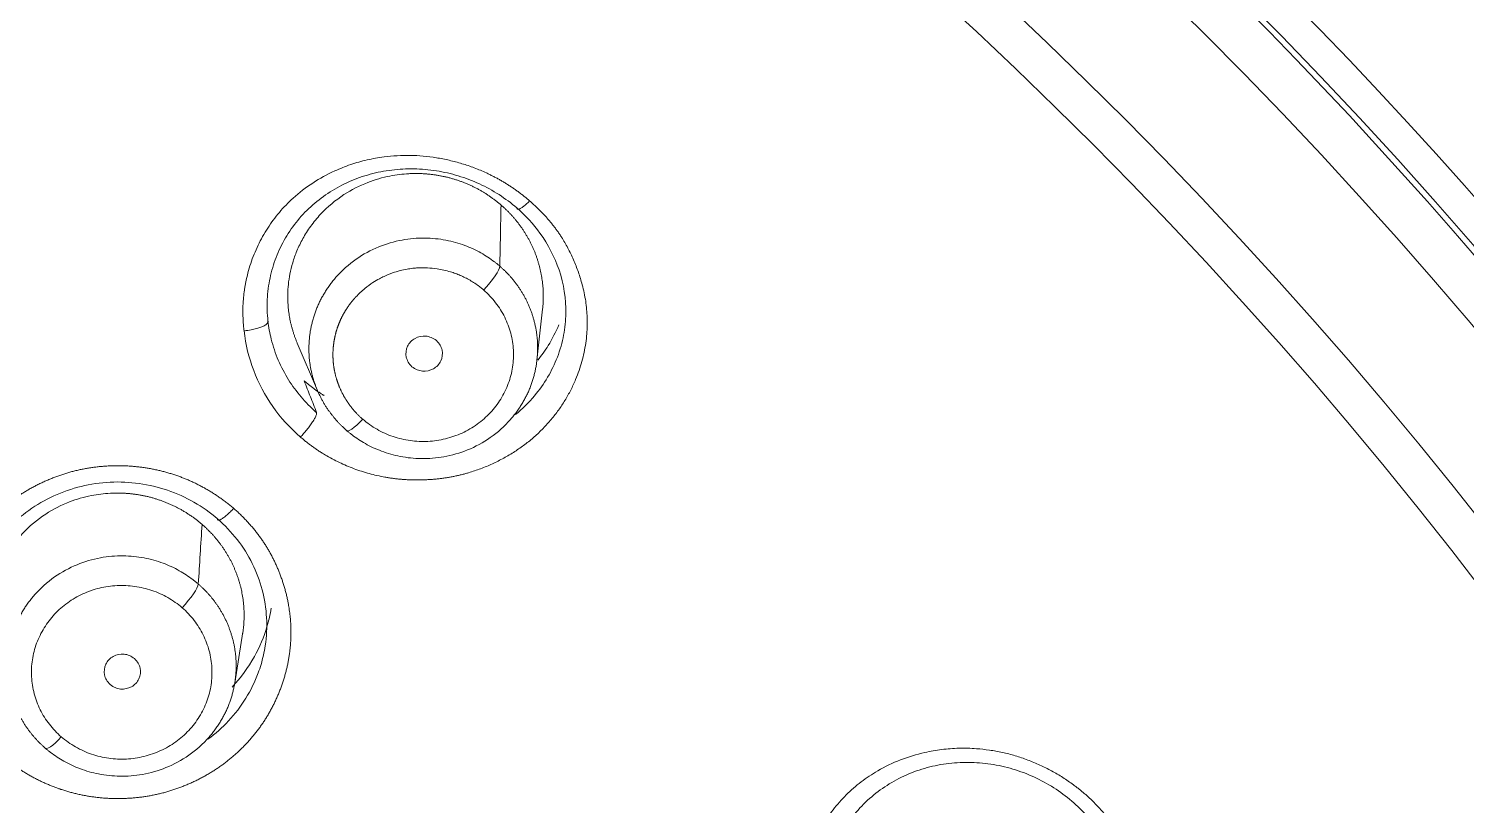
# Model space of a CAD drawing. Extents: x 6534 to 7663, y 0 to 827.
# Drawn here: x 7131.64 to 7149.49, y 563.33 to 572.96 of the extents above; entities that cross this region are included whole.
import ezdxf

# ---------------------------------------------------------------- set-up
doc = ezdxf.new("R2010")
doc.units = 0
doc.header["$LTSCALE"] = 30
doc.header["$MEASUREMENT"] = 0
doc.layers.add('1', color=7, linetype='CONTINUOUS')

msp = doc.modelspace()

# ---------------------------------------------------------------- linework, layer by layer
at = {"layer": '1', "color": 7, "linetype": 'Continuous', "lineweight": 13}
for p, q in [((7137.699, 570.738), (7137.699, 570.738)), ((7131.844, 564.036), (7131.844, 564.036))]:
    msp.add_line(p, q, dxfattribs=at)
at = {"layer": '1', "color": 7, "linetype": 'Continuous', "lineweight": 18}
for p, q in [((7137.949, 568.848), (7138.019, 569.482)), ((7134.973, 569.06), (7135.224, 568.471)), ((7134.197, 564.842), (7134.299, 565.479))]:
    msp.add_line(p, q, dxfattribs=at)
for centre, major_axis, ratio, start_param, end_param in [((7103.394, 533.921), (62.577, 0), 0.961466, 0, 3.141593), ((7103.394, 533.307), (-60.5, 0), 0.961466, 2.420581, 4.712389), ((7103.394, 533.445), (60, 0), 0.961466, 4.72417, 7.853982), ((7103.394, 533.445), (-59.925, 0), 0.961466, 1.570796, 4.712389), ((7137.287, 569.801), (0.197, 0.227), 0.184191, 4.503796, 6.065679), ((7135.786, 568.199), (-0.197, -0.227), 0.184241, 6.187005, 7.644269), ((7133.544, 565.859), (0.196, 0.227), 0.184045, 4.503465, 6.046134), ((7132.044, 564.257), (-0.196, -0.227), 0.184095, 6.171443, 7.644333)]:
    msp.add_ellipse(centre, major_axis=major_axis, ratio=ratio, start_param=start_param, end_param=end_param, dxfattribs=at)
at = {"layer": '1', "color": 7, "linetype": 'Continuous', "lineweight": 13}
for centre, major_axis, start_param, end_param in [((7103.394, 533.601), (61.963, 0), 0.423959, 1.570796), ((7103.394, 533.307), (-59.425, 0), 1.570796, 4.70194), ((7103.394, 533.307), (-57.948, 0), 1.579187, 4.712389), ((7103.394, 533.352), (57.403, 0), 4.721079, 7.853982)]:
    msp.add_ellipse(centre, major_axis=major_axis, ratio=0.961466, start_param=start_param, end_param=end_param, dxfattribs=at)
at = {"layer": '1', "color": 7, "linetype": 'Continuous', "lineweight": 18}
for points, knots in [([(7162.466, 559.736), (7161.796, 561.514), (7160.382, 564.782), (7157.985, 569.178), (7155.644, 572.778), (7153.422, 575.751), (7150.779, 578.903), (7147.145, 582.654), (7141.876, 587.1), (7135.646, 591.181), (7128.661, 594.628), (7121.183, 597.282), (7112.632, 599.126), (7106.586, 599.565), (7103.394, 599.567)], [0, 0, 0, 0, 0.07653, 0.143833, 0.201258, 0.248805, 0.292455, 0.365644, 0.456731, 0.565701, 0.659195, 0.762747, 0.87635, 1, 1, 1, 1]), ([(7166.294, 539.074), (7166.294, 540.248), (7166.258, 541.41), (7166.12, 543.707), (7166.018, 544.842), (7165.75, 547.082), (7165.585, 548.187), (7165.197, 550.363), (7164.975, 551.435), (7164.475, 553.544), (7164.199, 554.581), (7163.597, 556.617), (7163.271, 557.616), (7162.575, 559.575), (7161.835, 561.496), (7160.604, 564.256), (7159.265, 566.892), (7157.831, 569.404), (7156.313, 571.788), (7154.724, 574.047), (7153.075, 576.18), (7151.377, 578.188), (7150.219, 579.446), (7149.343, 580.359), (7148.903, 580.808), (7148.387, 581.319), (7148.129, 581.571), (7147.999, 581.696), (7147.935, 581.759), (7147.902, 581.79), (7147.886, 581.805), (7147.878, 581.813), (7147.874, 581.817), (7147.872, 581.819), (7147.871, 581.82), (7147.871, 581.82), (7147.87, 581.821), (7147.87, 581.821), (7146.369, 583.264), (7144.797, 584.628), (7141.532, 587.19), (7139.839, 588.386), (7136.351, 590.604), (7134.557, 591.624), (7130.886, 593.484), (7129.01, 594.323), (7125.197, 595.814), (7123.26, 596.467), (7119.345, 597.585), (7117.367, 598.05), (7113.39, 598.792), (7111.39, 599.069), (7107.389, 599.438), (7105.388, 599.529), (7103.394, 599.529)], [0, 0, 0, 0, 0.03125, 0.03125, 0.0625, 0.0625, 0.09375, 0.09375, 0.125, 0.125, 0.15625, 0.15625, 0.1875, 0.1875, 0.21875, 0.25, 0.28125, 0.3125, 0.34375, 0.375, 0.40625, 0.4375, 0.46875, 0.46875, 0.484375, 0.492187, 0.496094, 0.498047, 0.499023, 0.499512, 0.499756, 0.499878, 0.499939, 0.499969, 0.499985, 0.499992, 0.499992, 0.5, 0.5, 0.5625, 0.5625, 0.625, 0.625, 0.6875, 0.6875, 0.75, 0.75, 0.8125, 0.8125, 0.875, 0.875, 0.9375, 0.9375, 1, 1, 1, 1]), ([(7134.313, 569.213), (7134.312, 569.221), (7134.31, 569.237), (7134.308, 569.26), (7134.305, 569.284), (7134.304, 569.308), (7134.302, 569.331), (7134.301, 569.355), (7134.3, 569.378), (7134.299, 569.401), (7134.298, 569.425), (7134.298, 569.448), (7134.298, 569.471), (7134.299, 569.495), (7134.299, 569.518), (7134.3, 569.541), (7134.301, 569.564), (7134.303, 569.587), (7134.305, 569.61), (7134.307, 569.633), (7134.309, 569.656), (7134.312, 569.679), (7134.315, 569.702), (7134.318, 569.724), (7134.321, 569.747), (7134.325, 569.77), (7134.329, 569.793), (7134.34, 569.847), (7134.36, 569.933), (7134.394, 570.049), (7134.436, 570.163), (7134.486, 570.275), (7134.542, 570.384), (7134.605, 570.489), (7134.675, 570.589), (7134.75, 570.684), (7134.833, 570.775), (7134.965, 570.903), (7135.162, 571.055), (7135.406, 571.188), (7135.635, 571.279), (7135.839, 571.337), (7136.033, 571.371), (7136.212, 571.388), (7136.375, 571.392), (7136.538, 571.383), (7136.7, 571.363), (7136.861, 571.331), (7137.018, 571.289), (7137.172, 571.237), (7137.286, 571.189), (7137.362, 571.153), (7137.403, 571.132), (7137.444, 571.111), (7137.484, 571.089), (7137.524, 571.066), (7137.563, 571.043), (7137.601, 571.018), (7137.64, 570.993), (7137.677, 570.967), (7137.714, 570.941), (7137.751, 570.913), (7137.787, 570.885), (7137.823, 570.856), (7137.846, 570.836), (7137.858, 570.826)], [0, 0, 0, 0, 0.004808, 0.009602, 0.014384, 0.019154, 0.023912, 0.02866, 0.033398, 0.038126, 0.042845, 0.047557, 0.05226, 0.056957, 0.061648, 0.066333, 0.071014, 0.07569, 0.080363, 0.085032, 0.0897, 0.094366, 0.099031, 0.103696, 0.108362, 0.113029, 0.117698, 0.122369, 0.146918, 0.171464, 0.196094, 0.220898, 0.245964, 0.270767, 0.295482, 0.320205, 0.345031, 0.370057, 0.431928, 0.494712, 0.536844, 0.578841, 0.621121, 0.653054, 0.684794, 0.716518, 0.748402, 0.780162, 0.811677, 0.843107, 0.874609, 0.883533, 0.892446, 0.901353, 0.910257, 0.919161, 0.928071, 0.93699, 0.945922, 0.954871, 0.96384, 0.972834, 0.981856, 0.99091, 1, 1, 1, 1]), ([(7134.61, 569.334), (7134.6, 569.424), (7134.597, 569.514), (7134.605, 569.692), (7134.617, 569.781), (7134.654, 569.956), (7134.679, 570.042), (7134.743, 570.208), (7134.782, 570.288), (7134.872, 570.442), (7134.923, 570.515), (7135.037, 570.653), (7135.099, 570.717), (7135.234, 570.835), (7135.306, 570.889), (7135.457, 570.986), (7135.537, 571.028), (7135.703, 571.101), (7135.789, 571.132), (7135.965, 571.18), (7136.055, 571.197), (7136.238, 571.22), (7136.33, 571.225), (7136.515, 571.221), (7136.608, 571.213), (7136.792, 571.184), (7136.883, 571.163), (7137.062, 571.109), (7137.15, 571.076), (7137.319, 570.998), (7137.4, 570.953), (7137.556, 570.853), (7137.63, 570.798), (7137.699, 570.738)], [0, 0, 0, 0, 0.0625, 0.0625, 0.125, 0.125, 0.1875, 0.1875, 0.25, 0.25, 0.3125, 0.3125, 0.375, 0.375, 0.4375, 0.4375, 0.5, 0.5, 0.5625, 0.5625, 0.625, 0.625, 0.6875, 0.6875, 0.75, 0.75, 0.8125, 0.8125, 0.875, 0.875, 0.9375, 0.9375, 1, 1, 1, 1]), ([(7134.974, 569.059), (7134.974, 569.06), (7134.968, 569.073), (7134.958, 569.098), (7134.944, 569.135), (7134.931, 569.172), (7134.919, 569.209), (7134.908, 569.247), (7134.898, 569.285), (7134.889, 569.323), (7134.881, 569.362), (7134.874, 569.401), (7134.868, 569.44), (7134.864, 569.479), (7134.86, 569.519), (7134.856, 569.582), (7134.854, 569.671), (7134.861, 569.791), (7134.881, 569.922), (7134.915, 570.062), (7134.968, 570.21), (7135.041, 570.362), (7135.139, 570.516), (7135.299, 570.71), (7135.532, 570.905), (7135.831, 571.058), (7136.107, 571.138), (7136.288, 571.16), (7136.382, 571.164), (7136.404, 571.165), (7136.426, 571.165), (7136.449, 571.165), (7136.471, 571.165), (7136.493, 571.165), (7136.515, 571.164), (7136.537, 571.163), (7136.559, 571.161), (7136.58, 571.16), (7136.602, 571.158), (7136.624, 571.156), (7136.646, 571.153), (7136.667, 571.15), (7136.689, 571.147), (7136.71, 571.144), (7136.732, 571.14), (7136.753, 571.136), (7136.774, 571.132), (7136.796, 571.127), (7136.817, 571.123), (7136.838, 571.118), (7136.859, 571.112), (7136.879, 571.107), (7136.9, 571.101), (7136.921, 571.095), (7136.941, 571.088), (7136.962, 571.082), (7136.982, 571.075), (7137.002, 571.068), (7137.022, 571.06), (7137.042, 571.053), (7137.061, 571.045), (7137.081, 571.037), (7137.101, 571.028), (7137.12, 571.02), (7137.139, 571.011), (7137.158, 571.002), (7137.177, 570.992), (7137.196, 570.983), (7137.214, 570.973), (7137.233, 570.963), (7137.251, 570.953), (7137.269, 570.942), (7137.287, 570.932), (7137.305, 570.921), (7137.322, 570.91), (7137.34, 570.898), (7137.357, 570.887), (7137.374, 570.875), (7137.391, 570.863), (7137.407, 570.851), (7137.424, 570.839), (7137.44, 570.826), (7137.456, 570.814), (7137.472, 570.801), (7137.488, 570.788), (7137.498, 570.779), (7137.503, 570.774)], [0, 0, 0, 0, 0.00085, 0.010311, 0.019792, 0.029294, 0.038815, 0.048356, 0.057918, 0.067499, 0.077101, 0.086722, 0.096364, 0.106025, 0.115707, 0.125408, 0.151784, 0.181052, 0.213211, 0.248257, 0.286189, 0.327002, 0.370692, 0.417255, 0.507267, 0.585831, 0.652953, 0.708638, 0.713826, 0.719009, 0.724186, 0.729357, 0.734522, 0.739681, 0.744834, 0.749982, 0.755124, 0.760259, 0.765389, 0.770513, 0.775632, 0.780744, 0.785851, 0.790952, 0.796047, 0.801136, 0.806219, 0.811297, 0.816369, 0.821435, 0.826495, 0.83155, 0.836598, 0.841641, 0.846679, 0.85171, 0.856736, 0.861756, 0.86677, 0.871778, 0.876781, 0.881778, 0.886769, 0.891755, 0.896735, 0.901709, 0.906677, 0.91164, 0.916597, 0.921548, 0.926494, 0.931434, 0.936368, 0.941297, 0.94622, 0.951137, 0.956049, 0.960955, 0.965855, 0.97075, 0.975639, 0.980522, 0.9854, 0.990272, 0.995139, 1, 1, 1, 1]), ([(7137.503, 570.774), (7137.513, 570.766), (7137.532, 570.749), (7137.56, 570.723), (7137.587, 570.696), (7137.614, 570.669), (7137.64, 570.641), (7137.666, 570.612), (7137.69, 570.582), (7137.714, 570.552), (7137.737, 570.521), (7137.76, 570.49), (7137.782, 570.458), (7137.802, 570.425), (7137.822, 570.392), (7137.842, 570.359), (7137.86, 570.324), (7137.878, 570.29), (7137.894, 570.254), (7137.91, 570.219), (7137.925, 570.182), (7137.939, 570.146), (7137.952, 570.109), (7137.963, 570.072), (7137.974, 570.034), (7137.984, 569.996), (7137.993, 569.957), (7138.001, 569.919), (7138.008, 569.88), (7138.014, 569.84), (7138.019, 569.801), (7138.023, 569.761), (7138.027, 569.703), (7138.028, 569.623), (7138.025, 569.543), (7138.02, 569.495), (7138.019, 569.482)], [0, 0, 0, 0, 0.026018, 0.052092, 0.078223, 0.10441, 0.130653, 0.156953, 0.18331, 0.209723, 0.236193, 0.26272, 0.289304, 0.315945, 0.342644, 0.369399, 0.396212, 0.423083, 0.450011, 0.476996, 0.50404, 0.531141, 0.5583, 0.585517, 0.612792, 0.640125, 0.667517, 0.694967, 0.722475, 0.750043, 0.777668, 0.805353, 0.833096, 0.899879, 0.973136, 1, 1, 1, 1]), ([(7137.699, 570.738), (7137.808, 570.644), (7138.025, 570.407), (7138.256, 569.96), (7138.325, 569.52), (7138.297, 569.249), (7138.28, 569.161)], [0, 0, 0, 0, 0.23406, 0.525497, 0.843478, 1, 1, 1, 1]), ([(7137.488, 570.015), (7137.484, 570.019), (7137.475, 570.026), (7137.462, 570.037), (7137.449, 570.048), (7137.436, 570.058), (7137.374, 570.106), (7137.251, 570.187), (7137.049, 570.28), (7136.814, 570.346), (7136.551, 570.372), (7136.267, 570.348), (7135.975, 570.263), (7135.692, 570.109), (7135.513, 569.948), (7135.416, 569.833), (7135.381, 569.788), (7135.348, 569.741), (7135.318, 569.694), (7135.289, 569.645), (7135.263, 569.597), (7135.239, 569.547), (7135.218, 569.498), (7135.198, 569.448), (7135.181, 569.398), (7135.166, 569.347), (7135.153, 569.297), (7135.142, 569.247), (7135.133, 569.197), (7135.127, 569.147), (7135.122, 569.098), (7135.119, 569.049), (7135.117, 569), (7135.118, 568.952), (7135.12, 568.904), (7135.124, 568.857), (7135.13, 568.811), (7135.137, 568.765), (7135.146, 568.721), (7135.156, 568.677), (7135.167, 568.634), (7135.18, 568.591), (7135.194, 568.55), (7135.209, 568.509), (7135.225, 568.47), (7135.242, 568.431), (7135.261, 568.394), (7135.28, 568.357), (7135.3, 568.322), (7135.32, 568.287), (7135.342, 568.254), (7135.364, 568.222), (7135.387, 568.19), (7135.411, 568.16), (7135.435, 568.131), (7135.459, 568.102), (7135.484, 568.075), (7135.509, 568.049), (7135.535, 568.024), (7135.561, 568), (7135.578, 567.984), (7135.587, 567.976)], [0, 0, 0, 0, 0.003868, 0.007742, 0.011622, 0.015507, 0.019397, 0.06511, 0.115266, 0.16986, 0.228891, 0.292354, 0.360244, 0.432556, 0.509282, 0.522646, 0.535891, 0.549015, 0.562019, 0.574904, 0.587668, 0.600313, 0.612837, 0.625242, 0.637526, 0.649691, 0.661736, 0.673661, 0.685466, 0.697151, 0.708716, 0.720162, 0.731487, 0.742693, 0.753779, 0.764745, 0.775591, 0.786318, 0.796924, 0.807411, 0.817779, 0.828026, 0.838154, 0.848162, 0.858051, 0.867819, 0.877469, 0.886998, 0.896408, 0.905698, 0.914869, 0.92392, 0.932851, 0.941663, 0.950356, 0.958928, 0.967382, 0.975716, 0.98393, 0.992025, 1, 1, 1, 1]), ([(7135.587, 567.976), (7135.591, 567.973), (7135.6, 567.965), (7135.613, 567.954), (7135.626, 567.944), (7135.64, 567.933), (7135.701, 567.886), (7135.822, 567.806), (7136.023, 567.712), (7136.256, 567.646), (7136.519, 567.619), (7136.803, 567.642), (7137.097, 567.727), (7137.382, 567.881), (7137.562, 568.043), (7137.659, 568.158), (7137.694, 568.204), (7137.727, 568.251), (7137.758, 568.299), (7137.787, 568.347), (7137.813, 568.396), (7137.837, 568.445), (7137.858, 568.495), (7137.878, 568.545), (7137.895, 568.595), (7137.91, 568.646), (7137.923, 568.696), (7137.933, 568.746), (7137.942, 568.797), (7137.949, 568.846), (7137.954, 568.896), (7137.957, 568.945), (7137.958, 568.994), (7137.957, 569.042), (7137.955, 569.09), (7137.951, 569.137), (7137.945, 569.183), (7137.938, 569.228), (7137.929, 569.273), (7137.919, 569.317), (7137.907, 569.36), (7137.895, 569.402), (7137.881, 569.444), (7137.865, 569.484), (7137.849, 569.524), (7137.832, 569.562), (7137.814, 569.599), (7137.795, 569.636), (7137.775, 569.671), (7137.754, 569.706), (7137.732, 569.739), (7137.71, 569.771), (7137.687, 569.802), (7137.664, 569.833), (7137.64, 569.862), (7137.615, 569.89), (7137.591, 569.917), (7137.566, 569.943), (7137.54, 569.968), (7137.514, 569.992), (7137.497, 570.007), (7137.488, 570.015)], [0, 0, 0, 0, 0.003921, 0.007817, 0.011689, 0.015536, 0.019358, 0.064573, 0.114371, 0.16875, 0.227711, 0.291254, 0.359377, 0.43208, 0.50936, 0.522766, 0.53605, 0.549213, 0.562254, 0.575174, 0.587972, 0.600648, 0.613202, 0.625635, 0.637946, 0.650136, 0.662203, 0.674149, 0.685973, 0.697676, 0.709256, 0.720715, 0.732052, 0.743267, 0.75436, 0.765331, 0.776181, 0.786908, 0.797514, 0.807998, 0.81836, 0.8286, 0.838718, 0.848715, 0.858589, 0.868342, 0.877972, 0.887481, 0.896868, 0.906133, 0.915276, 0.924297, 0.933196, 0.941973, 0.950628, 0.959162, 0.967573, 0.975863, 0.98403, 0.992076, 1, 1, 1, 1]), ([(7134.738, 568.848), (7134.702, 568.932), (7134.648, 569.093), (7134.618, 569.259), (7134.61, 569.334)], [0, 0, 0, 0, 0.545449, 1, 1, 1, 1]), ([(7135.013, 567.895), (7134.881, 568.009), (7134.654, 568.26), (7134.412, 568.716), (7134.332, 569.042), (7134.313, 569.213)], [0, 0, 0, 0, 0.333339, 0.666678, 1, 1, 1, 1]), ([(7137.96, 568.849), (7138.007, 568.907), (7138.106, 569.047), (7138.184, 569.2), (7138.222, 569.289)], [0, 0, 0, 0, 0.431774, 1, 1, 1, 1]), ([(7135.059, 568.592), (7135.069, 568.583), (7135.091, 568.565), (7135.124, 568.538), (7135.157, 568.512), (7135.191, 568.487), (7135.226, 568.462), (7135.261, 568.438), (7135.288, 568.421), (7135.303, 568.412), (7135.306, 568.41)], [0, 0, 0, 0, 0.13693, 0.274182, 0.411757, 0.549654, 0.687874, 0.826416, 0.96528, 1, 1, 1, 1]), ([(7131.085, 564.78), (7131.082, 564.786), (7131.079, 564.792), (7131.024, 564.903), (7130.983, 565.013), (7130.923, 565.238), (7130.905, 565.354), (7130.893, 565.586), (7130.898, 565.703), (7130.933, 565.933), (7130.962, 566.046), (7131.043, 566.265), (7131.095, 566.371), (7131.219, 566.57), (7131.291, 566.664), (7131.453, 566.837), (7131.543, 566.916), (7131.737, 567.055), (7131.841, 567.115), (7132.059, 567.215), (7132.174, 567.254), (7132.408, 567.311), (7132.528, 567.329), (7132.77, 567.341), (7132.892, 567.335), (7133.131, 567.302), (7133.249, 567.274), (7133.477, 567.196), (7133.587, 567.146), (7133.795, 567.027), (7133.893, 566.958), (7133.983, 566.88)], [0, 0, 0, 0, 0.004161, 0.004161, 0.075293, 0.075293, 0.146424, 0.146424, 0.217555, 0.217555, 0.288687, 0.288687, 0.359818, 0.359818, 0.430949, 0.430949, 0.502081, 0.502081, 0.573212, 0.573212, 0.644343, 0.644343, 0.715475, 0.715475, 0.786606, 0.786606, 0.857737, 0.857737, 0.928869, 0.928869, 1, 1, 1, 1]), ([(7131.244, 565.183), (7131.24, 565.195), (7131.232, 565.218), (7131.22, 565.254), (7131.209, 565.292), (7131.199, 565.33), (7131.19, 565.368), (7131.183, 565.406), (7131.176, 565.445), (7131.17, 565.484), (7131.165, 565.523), (7131.161, 565.563), (7131.156, 565.638), (7131.156, 565.756), (7131.173, 565.922), (7131.215, 566.107), (7131.289, 566.304), (7131.403, 566.508), (7131.582, 566.734), (7131.83, 566.941), (7132.127, 567.093), (7132.401, 567.173), (7132.582, 567.195), (7132.675, 567.199), (7132.697, 567.2), (7132.719, 567.2), (7132.741, 567.2), (7132.763, 567.2), (7132.785, 567.2), (7132.807, 567.199), (7132.829, 567.198), (7132.851, 567.196), (7132.873, 567.195), (7132.894, 567.193), (7132.916, 567.19), (7132.938, 567.188), (7132.959, 567.185), (7132.981, 567.182), (7133.002, 567.179), (7133.023, 567.175), (7133.045, 567.171), (7133.066, 567.167), (7133.087, 567.162), (7133.108, 567.158), (7133.129, 567.153), (7133.15, 567.147), (7133.17, 567.142), (7133.191, 567.136), (7133.211, 567.13), (7133.232, 567.124), (7133.252, 567.117), (7133.272, 567.11), (7133.292, 567.103), (7133.312, 567.096), (7133.332, 567.088), (7133.352, 567.08), (7133.371, 567.072), (7133.39, 567.064), (7133.41, 567.055), (7133.429, 567.046), (7133.448, 567.037), (7133.466, 567.028), (7133.485, 567.018), (7133.504, 567.009), (7133.522, 566.999), (7133.54, 566.989), (7133.558, 566.978), (7133.576, 566.967), (7133.594, 566.957), (7133.611, 566.946), (7133.628, 566.934), (7133.646, 566.923), (7133.663, 566.911), (7133.679, 566.899), (7133.696, 566.887), (7133.712, 566.875), (7133.729, 566.862), (7133.745, 566.85), (7133.76, 566.837), (7133.776, 566.824), (7133.786, 566.815), (7133.792, 566.811)], [0, 0, 0, 0, 0.008824, 0.018553, 0.028301, 0.038071, 0.04786, 0.05767, 0.067501, 0.077352, 0.087223, 0.097114, 0.107026, 0.143578, 0.18537, 0.232397, 0.284653, 0.342129, 0.404818, 0.496721, 0.576932, 0.645448, 0.702269, 0.70757, 0.712865, 0.718154, 0.723438, 0.728715, 0.733986, 0.739251, 0.744511, 0.749764, 0.755012, 0.760254, 0.765489, 0.770719, 0.775943, 0.781161, 0.786373, 0.79158, 0.79678, 0.801975, 0.807163, 0.812346, 0.817523, 0.822694, 0.827859, 0.833018, 0.838172, 0.843319, 0.848461, 0.853597, 0.858727, 0.863851, 0.868969, 0.874081, 0.879188, 0.884289, 0.889383, 0.894472, 0.899556, 0.904633, 0.909705, 0.91477, 0.91983, 0.924884, 0.929933, 0.934975, 0.940012, 0.945043, 0.950068, 0.955087, 0.960101, 0.965108, 0.97011, 0.975106, 0.980097, 0.985081, 0.99006, 0.995033, 1, 1, 1, 1]), ([(7133.792, 566.811), (7133.801, 566.802), (7133.82, 566.786), (7133.848, 566.76), (7133.875, 566.733), (7133.902, 566.706), (7133.928, 566.678), (7133.953, 566.649), (7133.978, 566.619), (7134.001, 566.589), (7134.025, 566.559), (7134.047, 566.528), (7134.069, 566.496), (7134.089, 566.463), (7134.109, 566.43), (7134.128, 566.397), (7134.147, 566.363), (7134.164, 566.328), (7134.181, 566.293), (7134.196, 566.257), (7134.211, 566.221), (7134.225, 566.185), (7134.238, 566.148), (7134.25, 566.111), (7134.261, 566.073), (7134.271, 566.036), (7134.28, 565.997), (7134.287, 565.959), (7134.294, 565.92), (7134.3, 565.881), (7134.305, 565.842), (7134.309, 565.802), (7134.313, 565.735), (7134.315, 565.633), (7134.306, 565.529), (7134.297, 565.467), (7134.295, 565.451)], [0, 0, 0, 0, 0.024743, 0.04954, 0.074391, 0.099295, 0.124253, 0.149266, 0.174332, 0.199452, 0.224627, 0.249856, 0.275138, 0.300475, 0.325867, 0.351312, 0.376812, 0.402367, 0.427976, 0.45364, 0.479358, 0.505131, 0.530958, 0.55684, 0.582777, 0.608769, 0.634816, 0.660918, 0.687075, 0.713287, 0.739554, 0.765876, 0.792253, 0.874899, 0.967727, 1, 1, 1, 1]), ([(7133.983, 566.88), (7134.073, 566.802), (7134.155, 566.716), (7134.3, 566.53), (7134.363, 566.43), (7134.467, 566.22), (7134.508, 566.11), (7134.568, 565.885), (7134.586, 565.769), (7134.598, 565.537), (7134.593, 565.421), (7134.563, 565.227), (7134.546, 565.15), (7134.524, 565.074)], [0, 0, 0, 0, 0.176025, 0.176025, 0.352051, 0.352051, 0.528076, 0.528076, 0.704101, 0.704101, 0.880127, 0.880127, 1, 1, 1, 1]), ([(7133.745, 566.071), (7133.741, 566.075), (7133.732, 566.082), (7133.719, 566.094), (7133.705, 566.104), (7133.691, 566.115), (7133.629, 566.163), (7133.506, 566.244), (7133.303, 566.338), (7133.068, 566.403), (7132.805, 566.429), (7132.521, 566.405), (7132.23, 566.319), (7131.948, 566.165), (7131.769, 566.006), (7131.673, 565.891), (7131.638, 565.845), (7131.605, 565.799), (7131.574, 565.751), (7131.546, 565.703), (7131.52, 565.654), (7131.496, 565.605), (7131.474, 565.556), (7131.455, 565.506), (7131.438, 565.456), (7131.423, 565.405), (7131.41, 565.355), (7131.399, 565.305), (7131.39, 565.255), (7131.383, 565.205), (7131.378, 565.156), (7131.375, 565.107), (7131.374, 565.058), (7131.375, 565.01), (7131.377, 564.963), (7131.381, 564.916), (7131.387, 564.87), (7131.394, 564.824), (7131.403, 564.779), (7131.413, 564.736), (7131.424, 564.692), (7131.437, 564.65), (7131.451, 564.609), (7131.466, 564.568), (7131.482, 564.529), (7131.499, 564.491), (7131.518, 564.453), (7131.537, 564.417), (7131.557, 564.381), (7131.578, 564.347), (7131.599, 564.313), (7131.621, 564.281), (7131.644, 564.25), (7131.668, 564.219), (7131.692, 564.19), (7131.716, 564.162), (7131.741, 564.135), (7131.766, 564.108), (7131.792, 564.083), (7131.818, 564.059), (7131.835, 564.044), (7131.844, 564.036)], [0, 0, 0, 0, 0.003927, 0.007866, 0.011819, 0.015784, 0.019761, 0.065641, 0.115909, 0.170562, 0.229596, 0.293008, 0.360794, 0.432949, 0.509466, 0.522824, 0.536063, 0.549181, 0.56218, 0.575059, 0.587818, 0.600457, 0.612977, 0.625376, 0.637656, 0.649816, 0.661856, 0.673777, 0.685577, 0.697258, 0.708819, 0.72026, 0.731582, 0.742784, 0.753866, 0.764828, 0.775671, 0.786394, 0.796997, 0.80748, 0.817844, 0.828089, 0.838213, 0.848218, 0.858103, 0.867869, 0.877515, 0.887041, 0.896448, 0.905735, 0.914902, 0.92395, 0.932878, 0.941687, 0.950376, 0.958946, 0.967396, 0.975726, 0.983937, 0.992028, 1, 1, 1, 1]), ([(7131.844, 564.036), (7131.849, 564.032), (7131.858, 564.025), (7131.871, 564.013), (7131.884, 564.002), (7131.898, 563.992), (7131.959, 563.945), (7132.08, 563.865), (7132.28, 563.772), (7132.513, 563.706), (7132.775, 563.678), (7133.06, 563.701), (7133.353, 563.785), (7133.639, 563.939), (7133.819, 564.101), (7133.917, 564.217), (7133.952, 564.262), (7133.985, 564.309), (7134.015, 564.357), (7134.044, 564.405), (7134.07, 564.454), (7134.094, 564.503), (7134.115, 564.553), (7134.135, 564.603), (7134.152, 564.653), (7134.167, 564.703), (7134.18, 564.753), (7134.19, 564.804), (7134.199, 564.854), (7134.206, 564.903), (7134.211, 564.953), (7134.214, 565.002), (7134.215, 565.051), (7134.214, 565.099), (7134.212, 565.146), (7134.208, 565.193), (7134.202, 565.239), (7134.195, 565.285), (7134.186, 565.33), (7134.176, 565.374), (7134.164, 565.417), (7134.152, 565.459), (7134.138, 565.5), (7134.122, 565.54), (7134.106, 565.58), (7134.089, 565.618), (7134.071, 565.656), (7134.052, 565.692), (7134.031, 565.727), (7134.011, 565.762), (7133.989, 565.795), (7133.967, 565.827), (7133.944, 565.858), (7133.921, 565.889), (7133.897, 565.918), (7133.872, 565.946), (7133.847, 565.973), (7133.822, 565.999), (7133.797, 566.024), (7133.771, 566.048), (7133.754, 566.064), (7133.745, 566.071)], [0, 0, 0, 0, 0.004015, 0.007996, 0.011942, 0.015855, 0.019734, 0.064711, 0.114332, 0.168596, 0.227502, 0.291049, 0.359234, 0.432056, 0.509512, 0.522904, 0.536174, 0.549324, 0.562352, 0.575259, 0.588045, 0.600709, 0.613253, 0.625675, 0.637976, 0.650156, 0.662214, 0.674151, 0.685967, 0.697662, 0.709235, 0.720687, 0.732018, 0.743227, 0.754315, 0.765282, 0.776127, 0.786851, 0.797454, 0.807935, 0.818295, 0.828533, 0.838651, 0.848646, 0.858521, 0.868274, 0.877905, 0.887415, 0.896804, 0.906072, 0.915218, 0.924242, 0.933145, 0.941927, 0.950588, 0.959127, 0.967544, 0.97584, 0.984015, 0.992068, 1, 1, 1, 1]), ([(7134.165, 564.793), (7134.165, 564.793), (7134.272, 564.907), (7134.446, 565.145), (7134.59, 565.487), (7134.638, 565.695), (7134.65, 565.773)], [0, 0, 0, 0, 0.000008, 0.419231, 0.784666, 1, 1, 1, 1]), ([(7141.223, 562.266), (7141.224, 562.274), (7141.226, 562.29), (7141.228, 562.313), (7141.231, 562.337), (7141.235, 562.36), (7141.238, 562.383), (7141.242, 562.407), (7141.246, 562.43), (7141.25, 562.453), (7141.255, 562.476), (7141.26, 562.499), (7141.265, 562.521), (7141.27, 562.544), (7141.276, 562.567), (7141.282, 562.589), (7141.288, 562.611), (7141.295, 562.634), (7141.301, 562.656), (7141.308, 562.678), (7141.316, 562.7), (7141.323, 562.722), (7141.331, 562.743), (7141.339, 562.765), (7141.347, 562.787), (7141.356, 562.808), (7141.365, 562.829), (7141.387, 562.881), (7141.425, 562.961), (7141.485, 563.068), (7141.551, 563.171), (7141.624, 563.27), (7141.703, 563.365), (7141.787, 563.455), (7141.878, 563.539), (7141.973, 563.617), (7142.074, 563.689), (7142.232, 563.788), (7142.459, 563.897), (7142.729, 563.978), (7142.974, 564.021), (7143.188, 564.037), (7143.387, 564.032), (7143.567, 564.012), (7143.728, 563.983), (7143.887, 563.942), (7144.042, 563.889), (7144.193, 563.827), (7144.339, 563.754), (7144.479, 563.672), (7144.58, 563.602), (7144.648, 563.551), (7144.684, 563.523), (7144.719, 563.494), (7144.753, 563.465), (7144.787, 563.435), (7144.821, 563.404), (7144.853, 563.372), (7144.885, 563.34), (7144.917, 563.307), (7144.947, 563.273), (7144.977, 563.239), (7145.006, 563.204), (7145.035, 563.169), (7145.053, 563.144), (7145.063, 563.132)], [0, 0, 0, 0, 0.004808, 0.009602, 0.014384, 0.019154, 0.023912, 0.02866, 0.033398, 0.038126, 0.042845, 0.047557, 0.05226, 0.056957, 0.061648, 0.066333, 0.071014, 0.07569, 0.080363, 0.085032, 0.0897, 0.094366, 0.099031, 0.103696, 0.108362, 0.113029, 0.117698, 0.122369, 0.146918, 0.171464, 0.196094, 0.220898, 0.245964, 0.270767, 0.295482, 0.320205, 0.345031, 0.370057, 0.431928, 0.494712, 0.536844, 0.578841, 0.621121, 0.653054, 0.684794, 0.716518, 0.748402, 0.780162, 0.811677, 0.843107, 0.874609, 0.883533, 0.892446, 0.901353, 0.910257, 0.919161, 0.928071, 0.93699, 0.945922, 0.954871, 0.96384, 0.972834, 0.981856, 0.99091, 1, 1, 1, 1]), ([(7141.52, 562.327), (7141.53, 562.417), (7141.546, 562.505), (7141.594, 562.678), (7141.624, 562.763), (7141.698, 562.926), (7141.742, 563.005), (7141.841, 563.155), (7141.897, 563.226), (7142.019, 563.358), (7142.086, 563.419), (7142.228, 563.531), (7142.303, 563.581), (7142.462, 563.67), (7142.544, 563.708), (7142.715, 563.772), (7142.803, 563.798), (7142.983, 563.836), (7143.075, 563.848), (7143.259, 563.86), (7143.352, 563.859), (7143.537, 563.844), (7143.629, 563.831), (7143.812, 563.79), (7143.901, 563.763), (7144.076, 563.698), (7144.162, 563.659), (7144.326, 563.57), (7144.405, 563.52), (7144.554, 563.41), (7144.624, 563.35), (7144.756, 563.221), (7144.816, 563.152), (7144.871, 563.08)], [0, 0, 0, 0, 0.0625, 0.0625, 0.125, 0.125, 0.1875, 0.1875, 0.25, 0.25, 0.3125, 0.3125, 0.375, 0.375, 0.4375, 0.4375, 0.5, 0.5, 0.5625, 0.5625, 0.625, 0.625, 0.6875, 0.6875, 0.75, 0.75, 0.8125, 0.8125, 0.875, 0.875, 0.9375, 0.9375, 1, 1, 1, 1])]:
    msp.add_open_spline(points, degree=3, knots=knots, dxfattribs=at)
at = {"layer": '1', "color": 7, "linetype": 'Continuous', "lineweight": 13}
for points, degree, knots in [([(7137.858, 570.826), (7137.864, 570.82), (7137.876, 570.81), (7137.894, 570.794), (7137.912, 570.777), (7137.93, 570.761), (7137.947, 570.744), (7137.965, 570.728), (7137.982, 570.711), (7137.998, 570.694), (7138.015, 570.677), (7138.031, 570.66), (7138.047, 570.643), (7138.062, 570.626), (7138.078, 570.609), (7138.093, 570.591), (7138.107, 570.574), (7138.122, 570.556), (7138.136, 570.538), (7138.15, 570.521), (7138.164, 570.503), (7138.178, 570.485), (7138.191, 570.467), (7138.204, 570.449), (7138.217, 570.43), (7138.229, 570.412), (7138.242, 570.394), (7138.264, 570.359), (7138.295, 570.309), (7138.333, 570.24), (7138.369, 570.168), (7138.415, 570.069), (7138.465, 569.942), (7138.507, 569.804), (7138.536, 569.684), (7138.555, 569.581), (7138.567, 569.479), (7138.574, 569.377), (7138.575, 569.276), (7138.569, 569.17), (7138.556, 569.059), (7138.535, 568.945), (7138.508, 568.832), (7138.473, 568.721), (7138.427, 568.602), (7138.37, 568.477), (7138.299, 568.35), (7138.218, 568.228), (7138.128, 568.112), (7138.027, 568.001), (7137.918, 567.897), (7137.8, 567.801), (7137.673, 567.713), (7137.538, 567.633), (7137.397, 567.561), (7137.25, 567.501), (7137.135, 567.462), (7137.055, 567.439), (7137.009, 567.428), (7136.964, 567.417), (7136.918, 567.407), (7136.873, 567.398), (7136.827, 567.39), (7136.78, 567.384), (7136.734, 567.378), (7136.687, 567.373), (7136.64, 567.369), (7136.593, 567.366), (7136.545, 567.364), (7136.497, 567.363), (7136.466, 567.363), (7136.45, 567.363)], 3, [0, 0, 0, 0, 0.004832, 0.009643, 0.014433, 0.019204, 0.023955, 0.028687, 0.033401, 0.038097, 0.042776, 0.047438, 0.052084, 0.056714, 0.061329, 0.065929, 0.070515, 0.075088, 0.079647, 0.084195, 0.08873, 0.093255, 0.097769, 0.102273, 0.106767, 0.111253, 0.115731, 0.120201, 0.135993, 0.152075, 0.16847, 0.185198, 0.219107, 0.252894, 0.274925, 0.296703, 0.318285, 0.339729, 0.361095, 0.382445, 0.40692, 0.431335, 0.455769, 0.480302, 0.505014, 0.535604, 0.565805, 0.595777, 0.62568, 0.656329, 0.686742, 0.717097, 0.74757, 0.779074, 0.810217, 0.841177, 0.872134, 0.881224, 0.890302, 0.899371, 0.908437, 0.917505, 0.92658, 0.935667, 0.94477, 0.953894, 0.963044, 0.972225, 0.981442, 0.990699, 1, 1, 1, 1]), ([(7137.858, 570.826), (7137.854, 570.822), (7137.833, 570.802), (7137.807, 570.778), (7137.781, 570.757), (7137.764, 570.745), (7137.749, 570.735), (7137.73, 570.725), (7137.71, 570.719), (7137.7, 570.726), (7137.699, 570.735), (7137.699, 570.738)], 3, [0, 0, 0, 0, 0.039631, 0.219096, 0.308828, 0.398561, 0.488293, 0.578026, 0.75749, 0.936955, 1, 1, 1, 1]), ([(7135.786, 568.116), (7135.782, 568.12), (7135.774, 568.127), (7135.761, 568.138), (7135.749, 568.149), (7135.738, 568.161), (7135.726, 568.172), (7135.715, 568.184), (7135.703, 568.196), (7135.692, 568.208), (7135.682, 568.22), (7135.671, 568.232), (7135.661, 568.244), (7135.651, 568.256), (7135.641, 568.268), (7135.632, 568.281), (7135.623, 568.293), (7135.613, 568.306), (7135.605, 568.318), (7135.596, 568.331), (7135.588, 568.344), (7135.579, 568.356), (7135.571, 568.369), (7135.564, 568.382), (7135.556, 568.395), (7135.549, 568.408), (7135.542, 568.421), (7135.535, 568.434), (7135.528, 568.447), (7135.522, 568.46), (7135.516, 568.473), (7135.51, 568.486), (7135.504, 568.499), (7135.498, 568.512), (7135.493, 568.525), (7135.488, 568.538), (7135.483, 568.551), (7135.478, 568.564), (7135.473, 568.577), (7135.469, 568.59), (7135.465, 568.603), (7135.461, 568.615), (7135.457, 568.628), (7135.453, 568.641), (7135.45, 568.654), (7135.447, 568.667), (7135.444, 568.68), (7135.441, 568.692), (7135.438, 568.705), (7135.435, 568.718), (7135.433, 568.73), (7135.431, 568.743), (7135.429, 568.756), (7135.427, 568.768), (7135.425, 568.781), (7135.424, 568.793), (7135.422, 568.805), (7135.421, 568.817), (7135.42, 568.83), (7135.419, 568.842), (7135.418, 568.854), (7135.417, 568.866), (7135.417, 568.878), (7135.417, 568.89), (7135.416, 568.902), (7135.416, 568.913), (7135.416, 568.925), (7135.416, 568.937), (7135.417, 568.948), (7135.417, 568.959), (7135.418, 568.971), (7135.418, 568.982), (7135.419, 568.993), (7135.42, 569.004), (7135.421, 569.015), (7135.422, 569.026), (7135.423, 569.037), (7135.425, 569.048), (7135.426, 569.059), (7135.428, 569.069), (7135.429, 569.08), (7135.431, 569.09), (7135.433, 569.101), (7135.435, 569.111), (7135.437, 569.121), (7135.439, 569.131), (7135.441, 569.141), (7135.443, 569.151), (7135.445, 569.161), (7135.448, 569.171), (7135.45, 569.18), (7135.453, 569.19), (7135.455, 569.199), (7135.458, 569.208), (7135.461, 569.218), (7135.464, 569.227), (7135.467, 569.236), (7135.469, 569.245), (7135.472, 569.254), (7135.476, 569.262), (7135.479, 569.271), (7135.482, 569.28), (7135.485, 569.288), (7135.488, 569.297), (7135.491, 569.305), (7135.495, 569.313), (7135.498, 569.321), (7135.502, 569.329), (7135.505, 569.337), (7135.509, 569.345), (7135.512, 569.353), (7135.516, 569.36), (7135.519, 569.368), (7135.523, 569.375), (7135.526, 569.383), (7135.53, 569.39), (7135.534, 569.397), (7135.537, 569.404), (7135.541, 569.411), (7135.545, 569.418), (7135.549, 569.425), (7135.552, 569.432), (7135.556, 569.438), (7135.56, 569.445), (7135.564, 569.451), (7135.568, 569.458), (7135.571, 569.464), (7135.575, 569.47), (7135.579, 569.476), (7135.583, 569.482), (7135.587, 569.488), (7135.591, 569.494), (7135.594, 569.5), (7135.598, 569.505), (7135.602, 569.511), (7135.606, 569.516), (7135.61, 569.522), (7135.613, 569.527), (7135.617, 569.532), (7135.621, 569.538), (7135.625, 569.543), (7135.628, 569.548), (7135.632, 569.553), (7135.636, 569.557), (7135.64, 569.562), (7135.643, 569.567), (7135.647, 569.571), (7135.65, 569.576), (7135.654, 569.58), (7135.658, 569.585), (7135.661, 569.589), (7135.665, 569.593), (7135.668, 569.598), (7135.672, 569.602), (7135.675, 569.606), (7135.679, 569.61), (7135.682, 569.613), (7135.685, 569.617), (7135.689, 569.621), (7135.692, 569.625), (7135.695, 569.628), (7135.699, 569.632), (7135.735, 569.671), (7135.803, 569.735), (7135.903, 569.808), (7135.984, 569.855), (7136.065, 569.896), (7136.15, 569.931), (7136.246, 569.96), (7136.332, 569.978), (7136.405, 569.989), (7136.53, 569.999), (7136.688, 569.991), (7136.843, 569.957), (7136.938, 569.925), (7136.998, 569.901), (7137.059, 569.873), (7137.119, 569.84), (7137.179, 569.803), (7137.224, 569.771), (7137.255, 569.747), (7137.272, 569.733), (7137.283, 569.723), (7137.288, 569.719)], 3, [0, 0, 0, 0, 0.004832, 0.009642, 0.014431, 0.019198, 0.023943, 0.028666, 0.033368, 0.038049, 0.042707, 0.047344, 0.051959, 0.056553, 0.061125, 0.065675, 0.070204, 0.074711, 0.079196, 0.08366, 0.088102, 0.092522, 0.096921, 0.101298, 0.105653, 0.109987, 0.114299, 0.11859, 0.122858, 0.127105, 0.131331, 0.135535, 0.139717, 0.143877, 0.148016, 0.152133, 0.156228, 0.160302, 0.164354, 0.168385, 0.172394, 0.176381, 0.180346, 0.18429, 0.188212, 0.192113, 0.195992, 0.199849, 0.203684, 0.207498, 0.21129, 0.215061, 0.21881, 0.222537, 0.226243, 0.229927, 0.233589, 0.237229, 0.240848, 0.244446, 0.248021, 0.251575, 0.255107, 0.258618, 0.262107, 0.265574, 0.26902, 0.272444, 0.275846, 0.279227, 0.282586, 0.285923, 0.289239, 0.292533, 0.295805, 0.299056, 0.302285, 0.305492, 0.308678, 0.311842, 0.314984, 0.318105, 0.321204, 0.324282, 0.327337, 0.330371, 0.333384, 0.336374, 0.339344, 0.342291, 0.345217, 0.348121, 0.351003, 0.353864, 0.356703, 0.359521, 0.362316, 0.365091, 0.367843, 0.370574, 0.373283, 0.375971, 0.378636, 0.381281, 0.383903, 0.386504, 0.389083, 0.391641, 0.394176, 0.396691, 0.399183, 0.401654, 0.404103, 0.406531, 0.408937, 0.411321, 0.413684, 0.416024, 0.418344, 0.420641, 0.422917, 0.425172, 0.427404, 0.429615, 0.431804, 0.433972, 0.436118, 0.438242, 0.440345, 0.442426, 0.444485, 0.446523, 0.448539, 0.450533, 0.452506, 0.454457, 0.456386, 0.458294, 0.46018, 0.462045, 0.463887, 0.465708, 0.467508, 0.469286, 0.471042, 0.472776, 0.474489, 0.47618, 0.477849, 0.479497, 0.481123, 0.482728, 0.484311, 0.485872, 0.487411, 0.488929, 0.490425, 0.4919, 0.493353, 0.494784, 0.496194, 0.497581, 0.498948, 0.543054, 0.578533, 0.605381, 0.623592, 0.655956, 0.684566, 0.709417, 0.730505, 0.747828, 0.815777, 0.864408, 0.88261, 0.901287, 0.920436, 0.940057, 0.960147, 0.980706, 0.987795, 0.994227, 1, 1, 1, 1]), ([(7137.288, 569.719), (7137.342, 569.672), (7137.392, 569.619), (7137.479, 569.506), (7137.517, 569.446), (7137.58, 569.318), (7137.605, 569.251), (7137.641, 569.115), (7137.652, 569.045), (7137.66, 568.904), (7137.657, 568.833), (7137.635, 568.693), (7137.618, 568.625), (7137.569, 568.492), (7137.537, 568.427), (7137.462, 568.306), (7137.419, 568.249), (7137.32, 568.144), (7137.266, 568.097), (7137.148, 568.012), (7137.085, 567.975), (7136.953, 567.915), (7136.884, 567.891), (7136.741, 567.856), (7136.669, 567.845), (7136.522, 567.838), (7136.448, 567.841), (7136.303, 567.861), (7136.232, 567.878), (7136.093, 567.925), (7136.027, 567.955), (7135.9, 568.027), (7135.841, 568.069), (7135.786, 568.116)], 3, [0, 0, 0, 0, 0.0625, 0.0625, 0.125, 0.125, 0.1875, 0.1875, 0.25, 0.25, 0.3125, 0.3125, 0.375, 0.375, 0.4375, 0.4375, 0.5, 0.5, 0.5625, 0.5625, 0.625, 0.625, 0.6875, 0.6875, 0.75, 0.75, 0.8125, 0.8125, 0.875, 0.875, 0.9375, 0.9375, 1, 1, 1, 1]), ([(7134.313, 569.213), (7134.322, 569.214), (7134.359, 569.218), (7134.42, 569.229), (7134.475, 569.243), (7134.511, 569.254), (7134.534, 569.263), (7134.555, 569.272), (7134.58, 569.285), (7134.604, 569.304), (7134.613, 569.322), (7134.611, 569.332), (7134.61, 569.334)], 3, [0, 0, 0, 0, 0.050555, 0.200048, 0.34954, 0.424286, 0.499032, 0.573778, 0.648525, 0.798017, 0.947509, 1, 1, 1, 1]), ([(7138.28, 569.161), (7138.263, 569.068), (7138.186, 568.799), (7137.985, 568.458), (7137.769, 568.245), (7137.682, 568.174)], 3, [0, 0, 0, 0, 0.24812, 0.724126, 1, 1, 1, 1]), ([(7135.213, 568.2), (7135.21, 568.202), (7135.075, 568.32), (7134.897, 568.528), (7134.774, 568.764), (7134.738, 568.848)], 3, [0, 0, 0, 0, 0.010612, 0.660074, 1, 1, 1, 1]), ([(7135.013, 567.895), (7135.026, 567.908), (7135.039, 567.923), (7135.065, 567.953), (7135.078, 567.969), (7135.105, 568.002), (7135.118, 568.018), (7135.142, 568.051), (7135.153, 568.067), (7135.173, 568.098), (7135.182, 568.112), (7135.196, 568.138), (7135.201, 568.15), (7135.21, 568.17), (7135.212, 568.178), (7135.214, 568.191), (7135.214, 568.196), (7135.213, 568.2)], 3, [0, 0, 0, 0, 0.125, 0.125, 0.25, 0.25, 0.375, 0.375, 0.5, 0.5, 0.625, 0.625, 0.75, 0.75, 0.875, 0.875, 1, 1, 1, 1]), ([(7131.308, 563.938), (7130.988, 564.218), (7130.81, 564.578), (7130.719, 564.762), (7130.612, 565.161), (7130.576, 565.77), (7130.722, 566.163), (7130.868, 566.559), (7131.157, 566.864), (7131.444, 567.167), (7131.833, 567.343), (7132.218, 567.518), (7132.643, 567.537), (7132.853, 567.547), (7133.271, 567.487), (7133.469, 567.42), (7133.856, 567.287), (7134.184, 567.01)], 2, [0, 0, 0, 0.125, 0.125, 0.1875, 0.25, 0.375, 0.375, 0.5, 0.5, 0.625, 0.625, 0.75, 0.75, 0.8125, 0.875, 0.875, 1, 1, 1]), ([(7134.184, 567.01), (7134.504, 566.73), (7134.682, 566.37), (7134.772, 566.187), (7134.88, 565.788), (7134.915, 565.178), (7134.77, 564.785), (7134.624, 564.389), (7134.335, 564.084), (7134.048, 563.781), (7133.658, 563.605), (7133.273, 563.43), (7132.848, 563.411), (7132.639, 563.401), (7132.221, 563.461), (7132.023, 563.529), (7131.635, 563.661), (7131.308, 563.938)], 2, [0, 0, 0, 0.125, 0.125, 0.1875, 0.25, 0.375, 0.375, 0.5, 0.5, 0.625, 0.625, 0.75, 0.75, 0.8125, 0.875, 0.875, 1, 1, 1]), ([(7132.044, 564.175), (7131.989, 564.222), (7131.94, 564.274), (7131.852, 564.387), (7131.814, 564.448), (7131.751, 564.575), (7131.726, 564.642), (7131.69, 564.779), (7131.679, 564.849), (7131.671, 564.99), (7131.674, 565.061), (7131.696, 565.2), (7131.713, 565.269), (7131.762, 565.402), (7131.794, 565.466), (7131.869, 565.587), (7131.912, 565.644), (7132.01, 565.749), (7132.065, 565.797), (7132.182, 565.881), (7132.246, 565.918), (7132.378, 565.979), (7132.447, 566.003), (7132.589, 566.038), (7132.662, 566.048), (7132.809, 566.056), (7132.882, 566.052), (7133.028, 566.032), (7133.099, 566.015), (7133.238, 565.968), (7133.304, 565.938), (7133.43, 565.866), (7133.49, 565.824), (7133.544, 565.777)], 3, [0, 0, 0, 0, 0.0625, 0.0625, 0.125, 0.125, 0.1875, 0.1875, 0.25, 0.25, 0.3125, 0.3125, 0.375, 0.375, 0.4375, 0.4375, 0.5, 0.5, 0.5625, 0.5625, 0.625, 0.625, 0.6875, 0.6875, 0.75, 0.75, 0.8125, 0.8125, 0.875, 0.875, 0.9375, 0.9375, 1, 1, 1, 1]), ([(7133.544, 565.777), (7133.599, 565.73), (7133.648, 565.677), (7133.736, 565.564), (7133.774, 565.504), (7133.837, 565.376), (7133.862, 565.31), (7133.898, 565.173), (7133.909, 565.103), (7133.917, 564.962), (7133.914, 564.891), (7133.893, 564.752), (7133.875, 564.683), (7133.826, 564.55), (7133.795, 564.486), (7133.72, 564.364), (7133.676, 564.307), (7133.578, 564.202), (7133.523, 564.155), (7133.406, 564.07), (7133.343, 564.034), (7133.21, 563.973), (7133.141, 563.949), (7132.999, 563.914), (7132.926, 563.903), (7132.779, 563.896), (7132.706, 563.899), (7132.561, 563.919), (7132.489, 563.936), (7132.351, 563.983), (7132.284, 564.014), (7132.158, 564.086), (7132.098, 564.128), (7132.044, 564.175)], 3, [0, 0, 0, 0, 0.0625, 0.0625, 0.125, 0.125, 0.1875, 0.1875, 0.25, 0.25, 0.3125, 0.3125, 0.375, 0.375, 0.4375, 0.4375, 0.5, 0.5, 0.5625, 0.5625, 0.625, 0.625, 0.6875, 0.6875, 0.75, 0.75, 0.8125, 0.8125, 0.875, 0.875, 0.9375, 0.9375, 1, 1, 1, 1]), ([(7134.524, 565.074), (7134.513, 565.038), (7134.501, 565.003), (7134.448, 564.858), (7134.396, 564.753), (7134.272, 564.553), (7134.2, 564.459), (7134.042, 564.29), (7133.957, 564.215), (7133.865, 564.147)], 3, [0, 0, 0, 0, 0.097412, 0.097412, 0.402779, 0.402779, 0.708146, 0.708146, 1, 1, 1, 1])]:
    msp.add_open_spline(points, degree=degree, knots=knots, dxfattribs=at)
for points, degree in [([(7137.503, 570.774), (7137.498, 570.521), (7137.493, 570.268), (7137.488, 570.015)], 3), ([(7135.213, 568.2), (7135.187, 568.265), (7135.136, 568.396), (7135.084, 568.527), (7135.059, 568.592)], 3), ([(7136.45, 567.363), (7136.054, 567.364), (7135.308, 567.639), (7135.013, 567.895)], 2), ([(7133.792, 566.811), (7133.776, 566.564), (7133.76, 566.318), (7133.745, 566.071)], 3)]:
    msp.add_open_spline(points, degree=degree, dxfattribs=at)
at = {"layer": '1', "color": 7, "linetype": 'Continuous', "lineweight": 18}
for points in [[(7136.701, 569.092), (7136.658, 569.124), (7136.574, 569.162), (7136.427, 569.13), (7136.33, 569.028), (7136.312, 568.883), (7136.359, 568.806), (7136.397, 568.768)], [(7136.397, 568.768), (7136.44, 568.736), (7136.524, 568.699), (7136.671, 568.731), (7136.768, 568.832), (7136.786, 568.977), (7136.739, 569.055), (7136.701, 569.092)], [(7132.953, 565.146), (7132.911, 565.178), (7132.827, 565.215), (7132.68, 565.184), (7132.584, 565.082), (7132.566, 564.938), (7132.613, 564.861), (7132.651, 564.823)], [(7132.651, 564.823), (7132.693, 564.791), (7132.777, 564.754), (7132.924, 564.785), (7133.02, 564.887), (7133.039, 565.031), (7132.991, 565.108), (7132.953, 565.146)]]:
    msp.add_open_spline(points, degree=3, dxfattribs=at)
at = {"layer": '1', "color": 7, "linetype": 'Continuous', "lineweight": 13}
msp.add_rational_spline([(7134.184, 567.01), (7134.063, 566.881), (7133.98, 566.828), (7133.983, 566.88)], [1.16177883258, 0.935096532257, 0.946632349504, 1.19638628432], degree=3, dxfattribs=at)

doc.saveas('drawing.dxf')
